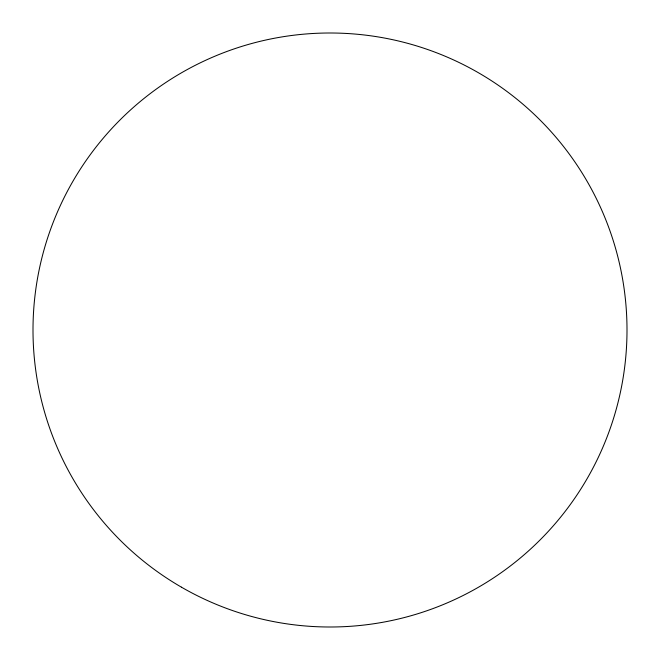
<?xml version="1.0" encoding="UTF-8"?>
<svg xmlns="http://www.w3.org/2000/svg" width="660" height="660" viewBox="0 0 660 660"><rect width="100%" height="100%" fill="white"/><g stroke="black" fill="none" stroke-linecap="round" stroke-linejoin="round"><path stroke-width="0.99" d="M181.5 587.21A297 297 0 0 0 627 330A297 297 0 0 0 181.5 72.79A297 297 0 0 0 181.5 587.21"/></g></svg>
